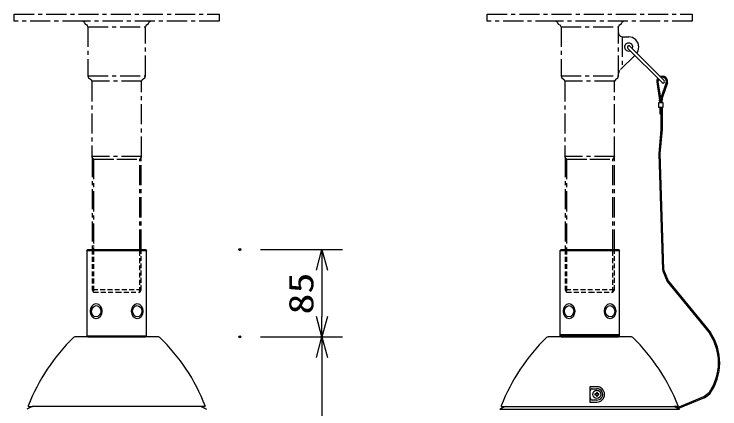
# Model space of a CAD drawing. Units: millimetres, scale not verified. Extents: x -409 to 62, y -116 to 117.
# Drawn here: x -29 to 39.8, y 33.6 to 72 of the extents above; entities that cross this region are included whole.
import ezdxf
from ezdxf.enums import TextEntityAlignment as Align

# ---------------------------------------------------------------- set-up
doc = ezdxf.new("R2010")
doc.units = ezdxf.units.MM
doc.header["$LTSCALE"] = 0.392256
doc.header["$PDMODE"] = 32
doc.header["$PDSIZE"] = 0.196
doc.linetypes.add('CHAIN1', pattern=[8, 5, -1, 1, -1])
doc.linetypes.add('DASHED1', pattern=[1.8, 1.2, -0.6])
for name, color, linetype in [('0-2_GAIKEI', 1, 'Continuous'), ('0-3_SUNPO', 3, 'Continuous'), ('0-4_WAKU', 1, 'Continuous')]:
    doc.layers.add(name, color=color, linetype=linetype)
doc.styles.add('ＭＳ ゴシック', font='')
doc.styles.get('ＭＳ ゴシック').set_extended_font_data('MS Gothic')

# ---------------------------------------------------------------- blocks, each defined once
blk = doc.blocks.new('_OPEN30')
at = {"layer": '0-3_SUNPO', "color": 7}
blk.add_line((0, 0), (-1, 0), dxfattribs=at)
blk.add_lwpolyline([(-1, 0.2679), (0, 0), (-1, -0.2679)], dxfattribs=at)

msp = doc.modelspace()

# ---------------------------------------------------------------- linework, layer by layer
at = {"layer": '0-2_GAIKEI', "color": 7, "linetype": 'CHAIN1'}
for p, q in [((-28.9589, 72.0335), (-8.9589, 72.0335)), ((-28.9589, 71.3335), (-28.9589, 72.0335)), ((-8.9589, 72.0335), (-8.9589, 71.3335)), ((17.1593, 72.0335), (37.1594, 72.0335)), ((37.1594, 72.0335), (37.1594, 71.3335)), ((-22.2926, 71.3335), (-28.9589, 71.3335)), ((-15.6251, 71.3335), (-15.7889, 71.3335)), ((23.8256, 71.3335), (17.1593, 71.3335)), ((23.9894, 71.3335), (23.8256, 71.3335)), ((37.1594, 71.3335), (23.9894, 71.3335)), ((30.4931, 71.3335), (30.3294, 71.3335)), ((-21.7589, 70.7997), (-16.1589, 70.7997)), ((-16.1589, 66.0335), (-16.1589, 70.7997)), ((24.3594, 70.7997), (24.3594, 66.0335)), ((24.3594, 70.7997), (29.9594, 70.7997)), ((29.9594, 66.0335), (29.9594, 70.7997)), ((30.3294, 69.8335), (30.9594, 69.8335)), ((30.3294, 69.8335), (30.3294, 66.7893)), ((31.5553, 68.0153), (30.0677, 66.5277)), ((-21.3889, 65.4997), (-21.3889, 58.1635)), ((-16.5289, 65.4997), (-21.3889, 65.4997)), ((-16.5289, 58.1635), (-16.5289, 65.4997)), ((24.3594, 66.0335), (24.4253, 65.8227)), ((24.3594, 66.0335), (29.9594, 66.0335)), ((24.4253, 65.8227), (24.5995, 65.687)), ((24.6937, 65.6137), (24.5995, 65.687)), ((24.7294, 65.4997), (24.6937, 65.6137)), ((24.7294, 65.4997), (24.7294, 58.1635)), ((29.5894, 65.4997), (24.7294, 65.4997)), ((29.5894, 58.1635), (29.5894, 65.4997)), ((-21.2089, 57.9235), (-21.3889, 58.1635)), ((-16.5289, 58.1635), (-21.3889, 58.1635)), ((-21.3589, 58.1235), (-21.3589, 49.094)), ((-21.2089, 57.9235), (-21.2089, 49.094)), ((-21.2089, 57.9235), (-18.9589, 57.9235)), ((-18.9589, 57.9235), (-16.7089, 57.9235)), ((-16.5289, 58.1635), (-16.7089, 57.9235)), ((-16.7089, 49.094), (-16.7089, 57.9235)), ((-16.5589, 49.094), (-16.5589, 58.1235)), ((24.9094, 57.9235), (24.7294, 58.1635)), ((29.5894, 58.1635), (24.7294, 58.1635)), ((24.7594, 58.1235), (24.7594, 49.094)), ((24.9094, 57.9235), (24.9094, 49.094)), ((29.5894, 58.1635), (29.4094, 57.9235)), ((29.4094, 49.094), (29.4094, 57.9235)), ((29.5594, 49.094), (29.5594, 58.1235))]:
    msp.add_line(p, q, dxfattribs=at)
at = {"layer": '0-2_GAIKEI', "color": 7}
for p, q in [((17.1593, 71.3335), (17.1593, 72.0335)), ((30.9594, 68.4335), (31.0968, 68.4738)), ((29.9875, 66.4076), (29.9594, 66.266)), ((30.0677, 66.5277), (29.9875, 66.4076)), ((29.625, 65.6137), (29.5894, 65.4997)), ((29.7192, 65.687), (29.625, 65.6137)), ((29.7192, 65.687), (29.8934, 65.8227)), ((29.8934, 65.8227), (29.9594, 66.0335)), ((-21.8589, 48.994), (-21.7589, 49.094)), ((-21.8589, 48.994), (-21.8589, 40.6935)), ((-21.7589, 49.094), (-16.1589, 49.094)), ((-21.2089, 49.5135), (-21.2089, 49.4115)), ((-16.1589, 49.094), (-16.0589, 48.994)), ((-16.0589, 40.6935), (-16.0589, 48.994)), ((24.2594, 48.994), (24.3594, 49.094)), ((24.2594, 48.994), (24.2594, 40.694)), ((30.0594, 48.994), (24.2594, 48.994)), ((24.3594, 49.094), (29.9594, 49.094)), ((29.9594, 49.094), (30.0594, 48.994)), ((30.0594, 40.694), (30.0594, 48.994)), ((-21.7589, 40.5935), (-21.8589, 40.6935)), ((-16.0589, 40.6935), (-16.1589, 40.5935)), ((24.3594, 40.594), (24.2594, 40.694)), ((30.0594, 40.694), (29.9594, 40.594)), ((-14.8941, 40.5935), (-23.0237, 40.5935)), ((-21.7589, 40.5935), (-16.1589, 40.5935)), ((31.2242, 40.5935), (23.0945, 40.5935)), ((24.3594, 40.594), (29.9594, 40.594)), ((-27.1987, 33.8116), (-27.7093, 33.5621)), ((-27.5296, 33.8116), (-27.1663, 33.8116)), ((-10.7425, 33.8116), (-27.202, 33.8116)), ((-10.3793, 33.8116), (-10.7425, 33.8116)), ((-10.7101, 33.8116), (-10.1996, 33.5621)), ((18.5797, 33.8116), (18.943, 33.8116)), ((18.943, 33.8116), (35.4025, 33.8116)), ((35.73, 33.8116), (35.3668, 33.8116)), ((35.3992, 33.8116), (35.9098, 33.5621))]:
    msp.add_line(p, q, dxfattribs=at)
at = {"layer": '0-2_GAIKEI'}
for p, q in [((34.4216, 65.5733), (31.0992, 68.8957)), ((30.8871, 68.6836), (34.2095, 65.3611)), ((33.6906, 65.4272), (33.9687, 63.6619)), ((33.8087, 65.4459), (34.0869, 63.6799)), ((34.6119, 65.3683), (34.1379, 63.9512)), ((34.7288, 65.3404), (34.2579, 63.9321)), ((33.8974, 62.9403), (33.8974, 63.4389)), ((33.8974, 63.4389), (34.0966, 63.4389)), ((33.9785, 63.5374), (33.9785, 63.4389)), ((34.0966, 63.4389), (34.0966, 63.6974)), ((34.0966, 63.4389), (34.296, 63.4389)), ((34.2166, 63.4389), (34.2166, 63.6784)), ((34.296, 63.4389), (34.296, 62.9403)), ((34.0282, 62.9403), (33.8974, 62.9403)), ((33.9785, 62.9403), (33.9785, 62.3085)), ((34.296, 62.9403), (34.0282, 62.9403)), ((34.0966, 62.9403), (34.0966, 60.8082)), ((34.2166, 62.9403), (34.2166, 60.8116)), ((33.9785, 62.3085), (34.0966, 62.3085)), ((34.0966, 60.8116), (33.8815, 58.4378)), ((34.2166, 60.8116), (34.0006, 58.4524)), ((33.8815, 58.4378), (34.2419, 47.124)), ((34.0006, 58.4524), (34.3583, 47.153)), ((-16.0589, 48.994), (-21.8589, 48.994)), ((34.2524, 47.0967), (34.7064, 45.999)), ((34.3583, 47.153), (34.8047, 46.0678)), ((34.7064, 45.999), (38.825, 40.9523)), ((34.8047, 46.0678), (38.9233, 41.0211)), ((-21.8589, 40.6935), (-16.0589, 40.6935)), ((24.2594, 40.7935), (24.3594, 40.6935)), ((30.0594, 40.7935), (24.2594, 40.7935)), ((29.9594, 40.6935), (24.3594, 40.6935)), ((29.9594, 40.6935), (30.0594, 40.7935)), ((39.2608, 40.1975), (38.825, 40.9523)), ((39.3267, 40.3378), (38.9233, 41.0211)), ((39.5589, 39.3785), (39.2608, 40.1975)), ((39.6197, 39.6003), (39.3267, 40.3378)), ((39.7102, 38.5202), (39.5589, 39.3785)), ((39.7952, 38.8265), (39.6197, 39.6003)), ((39.849, 38.0348), (39.7952, 38.8265)), ((39.7102, 37.6486), (39.7102, 38.5202)), ((39.7798, 37.2443), (39.849, 38.0348)), ((39.5589, 36.7903), (39.7102, 37.6486)), ((39.5894, 36.4739), (39.7798, 37.2443)), ((39.2608, 35.9713), (39.5589, 36.7903)), ((39.2821, 35.7423), (39.5894, 36.4739)), ((38.825, 35.2165), (39.2608, 35.9713)), ((27.1549, 35.745), (27.1549, 34.2491)), ((27.8534, 35.745), (27.1549, 35.745)), ((27.205, 34.6486), (27.205, 35.3458)), ((27.405, 35.5458), (27.8534, 35.5458)), ((27.903, 35.1769), (27.8036, 35.1769)), ((27.8036, 35.1769), (27.8036, 35.0476)), ((27.903, 35.0476), (27.903, 35.1769)), ((38.2648, 34.7574), (38.825, 35.2165)), ((38.8656, 35.0669), (39.2821, 35.7423)), ((27.8534, 34.4486), (27.405, 34.4486)), ((27.8036, 35.0476), (27.6735, 35.0476)), ((27.6735, 35.0476), (27.6735, 34.9473)), ((27.6735, 34.9473), (27.8036, 34.9473)), ((27.8036, 34.9473), (27.8036, 34.8175)), ((27.8036, 34.8175), (27.903, 34.8175)), ((28.0326, 35.0476), (27.903, 35.0476)), ((27.903, 34.9473), (28.0326, 34.9473)), ((27.903, 34.8175), (27.903, 34.9473)), ((28.0326, 34.9473), (28.0326, 35.0476)), ((38.2648, 34.7574), (35.675, 33.6768)), ((38.3496, 34.6725), (35.8078, 33.6119)), ((38.3496, 34.6725), (38.8656, 35.0669)), ((27.1549, 34.2491), (27.8534, 34.2491))]:
    msp.add_line(p, q, dxfattribs=at)
at = {"layer": '0-2_GAIKEI', "linetype": 'DASHED1'}
for p, q in [((-21.3589, 49.094), (-21.3589, 45.1649)), ((-21.2089, 49.094), (-21.2089, 44.9649)), ((-16.7089, 44.9649), (-16.7089, 49.094)), ((-16.5589, 45.1649), (-16.5589, 49.094)), ((24.7594, 49.094), (24.7594, 45.1649)), ((24.9094, 49.094), (24.9094, 44.9649)), ((29.4094, 44.9649), (29.4094, 49.094)), ((-21.3589, 45.1649), (-21.2089, 44.9649)), ((-16.5589, 45.1649), (-21.3589, 45.1649)), ((-21.2089, 44.9649), (-18.9589, 44.9649)), ((24.7594, 45.1649), (24.9094, 44.9649)), ((29.5594, 45.1649), (24.7594, 45.1649)), ((24.9094, 44.9649), (27.1594, 44.9649)), ((27.1594, 44.9649), (29.4094, 44.9649))]:
    msp.add_line(p, q, dxfattribs=at)
at = {"layer": '0-2_GAIKEI', "color": 3}
for p, q in [((-4.9502, 49.094), (3.0498, 49.094)), ((1.0498, 47.094), (1.0498, 42.5935)), ((-4.9502, 40.5935), (3.0498, 40.5935))]:
    msp.add_line(p, q, dxfattribs=at)
at = {"layer": '0-2_GAIKEI', "color": 7, "linetype": 'CHAIN1'}
for points in [[(-8.9589, 71.3335), (-22.1289, 71.3335), (-22.2926, 71.3335)], [(-22.1054, 71.2037), (-22.1787, 71.2979), (-22.2926, 71.3335)], [(-22.1054, 71.2037), (-22.0205, 71.0719), (-21.8887, 70.987)], [(-21.7589, 70.7997), (-21.7945, 70.9137), (-21.8887, 70.987)], [(-16.0291, 70.987), (-16.1232, 70.9137), (-16.1589, 70.7997)], [(-16.0291, 70.987), (-15.8972, 71.0719), (-15.8124, 71.2037)], [(-15.6251, 71.3335), (-15.7391, 71.2979), (-15.8124, 71.2037)], [(24.0129, 71.2037), (23.9395, 71.2979), (23.8256, 71.3335)], [(24.0129, 71.2037), (24.0977, 71.0719), (24.2295, 70.987)], [(24.3594, 70.7997), (24.3237, 70.9137), (24.2295, 70.987)], [(30.0892, 70.987), (29.995, 70.9137), (29.9594, 70.7997)], [(30.0892, 70.987), (30.221, 71.0719), (30.3058, 71.2037)], [(30.4931, 71.3335), (30.3792, 71.2979), (30.3058, 71.2037)], [(-21.7589, 70.7997), (-21.7589, 66.0335), (-16.1589, 66.0335)], [(29.9594, 70.2035), (30.0089, 70.0185), (30.1444, 69.8831), (30.3294, 69.8335)], [(31.7474, 68.2475), (31.8832, 68.4508), (31.9594, 68.8335), (31.8832, 69.2162), (31.6665, 69.5406), (31.342, 69.7574), (30.9594, 69.8335)], [(31.3238, 68.6711), (31.3553, 68.8904), (31.2617, 69.0954), (31.072, 69.2173), (30.8467, 69.2173), (30.6571, 69.0954), (30.5634, 68.8904), (30.5955, 68.6673), (30.7431, 68.497), (30.9594, 68.4335)], [(-21.7589, 66.0335), (-21.693, 65.8227), (-21.5187, 65.687)], [(-21.3889, 65.4997), (-21.4245, 65.6137), (-21.5187, 65.687)], [(-16.3991, 65.687), (-16.4932, 65.6137), (-16.5289, 65.4997)], [(-16.3991, 65.687), (-16.2248, 65.8227), (-16.1589, 66.0335)], [(24.9094, 57.9235), (27.1594, 57.9235), (29.4094, 57.9235)]]:
    msp.add_lwpolyline(points, dxfattribs=at)
at = {"layer": '0-2_GAIKEI', "linetype": 'DASHED1'}
for points in [[(29.4094, 44.9649), (29.5594, 45.1649), (29.5594, 49.094)], [(-18.9589, 44.9649), (-16.7089, 44.9649), (-16.5589, 45.1649)]]:
    msp.add_lwpolyline(points, dxfattribs=at)
at = {"layer": '0-2_GAIKEI', "color": 7}
msp.add_lwpolyline([(18.9106, 33.8116), (18.4, 33.5621), (35.9098, 33.5621)], dxfattribs=at)
at = {"layer": '0-2_GAIKEI'}
msp.add_circle((27.8532, 34.997), 0.3987, dxfattribs=at)
for centre, radius, start, end in [((30.9893, 68.7935), 0.1501, 42.92364, 227.07636), ((34.2349, 65.458), 0.5452, 144.1237, 183.23764), ((34.2285, 65.4709), 0.4205, 147.50056, 183.40177), ((34.2349, 65.458), 0.5452, 27.10407, 111.93961), ((34.2285, 65.4709), 0.4205, 19.47559, 105.19705), ((34.3156, 65.4672), 0.15, 225, 45), ((34.2204, 65.511), 0.4166, 339.97127, 13.89423), ((34.2206, 65.5109), 0.5365, 352.48347, 21.37385), ((34.2312, 65.5087), 0.5253, 341.31815, 352.56897), ((33.1785, 63.5374), 0.8, 0, 8.95459), ((33.2966, 63.5554), 0.8, 0, 8.95122), ((34.8966, 63.6974), 0.8, 161.5085, 180), ((35.0166, 63.6784), 0.8, 161.51156, 180), ((27.405, 35.3458), 0.2, 90, 180), ((27.8758, 34.9962), 0.55, 263.11142, 92.32942), ((27.8532, 34.997), 0.7481, 270.01938, 89.98062), ((27.405, 34.6486), 0.2, 180, 270)]:
    msp.add_arc(centre, radius, start, end, dxfattribs=at)
at = {"layer": '0-2_GAIKEI', "color": 7}
for centre, radius, start, end in [((-10.154, 27.1151), 18.6913, 134.12854, 158.77622), ((-23.0148, 40.3732), 0.2203, 90, 134.12854), ((-14.8941, 40.3732), 0.2203, 45.87146, 90), ((-27.7549, 27.1151), 18.6913, 21.22378, 45.87146), ((35.9553, 27.1151), 18.6913, 134.12854, 158.77622), ((23.0945, 40.3732), 0.2203, 90, 134.12854), ((31.2152, 40.3732), 0.2203, 45.87146, 90), ((18.3544, 27.1151), 18.6913, 21.22378, 45.87146), ((-27.5296, 33.863), 0.0514, 158.77622, 270), ((-10.3793, 33.863), 0.0514, 270, 21.22378), ((18.5797, 33.863), 0.0514, 158.77622, 270), ((35.73, 33.863), 0.0514, 270, 21.22378)]:
    msp.add_arc(centre, radius, start, end, dxfattribs=at)
at = {"layer": '0-2_GAIKEI'}
for centre, major_axis, ratio in [((-20.9584, 43.0937), (0, 0.7461), 0.735836), ((-20.9584, 43.0937), (0.0118, 0.5493), 0.811709), ((-16.9594, 43.0937), (0, 0.7461), 0.735836), ((-16.9594, 43.0937), (-0.0118, 0.5493), 0.811709), ((25.1482, 43.0937), (0, 0.7461), 0.735836), ((25.1482, 43.0937), (0.0118, 0.5493), 0.811709), ((29.1472, 43.0937), (0, 0.7461), 0.735836), ((29.1472, 43.0937), (-0.0118, 0.5493), 0.811709)]:
    msp.add_ellipse(centre, major_axis=major_axis, ratio=ratio, dxfattribs=at)
at = {"layer": '0-3_SUNPO'}
for p, q in [((-4.9502, 40.5935), (3.0498, 40.5935)), ((1.0498, 38.5935), (1.0498, 18.781))]:
    msp.add_line(p, q, dxfattribs=at)
at = {"layer": '0-3_SUNPO', "color": 7}
for p in [(-6.9502, 49.094), (-6.9502, 40.5935), (1.0498, 40.5935)]:
    msp.add_point(p, dxfattribs=at)
at = {"layer": '0-4_WAKU', "color": 7}
msp.add_point((-6.9502, 40.5935), dxfattribs=at)

# ---------------------------------------------------------------- block references
at = {"layer": '0-2_GAIKEI', "xscale": 2, "yscale": 2}
for p, rotation in [((1.0498, 49.094), 90), ((1.0498, 40.5935), 270)]:
    msp.add_blockref('_OPEN30', p, dxfattribs=dict(at, rotation=rotation))
at = {"layer": '0-3_SUNPO', "xscale": 2, "yscale": 2, "rotation": 90}
msp.add_blockref('_OPEN30', (1.0498, 40.5935), dxfattribs=at)

# ---------------------------------------------------------------- texts
at = {"layer": '0-2_GAIKEI', "color": 3, "style": 'ＭＳ ゴシック', "width": 1.25}
msp.add_text('85', height=2.404, rotation=90, dxfattribs=at).set_placement((0.9402, 42.7768), align=Align.BOTTOM_LEFT)

doc.saveas('drawing.dxf')
